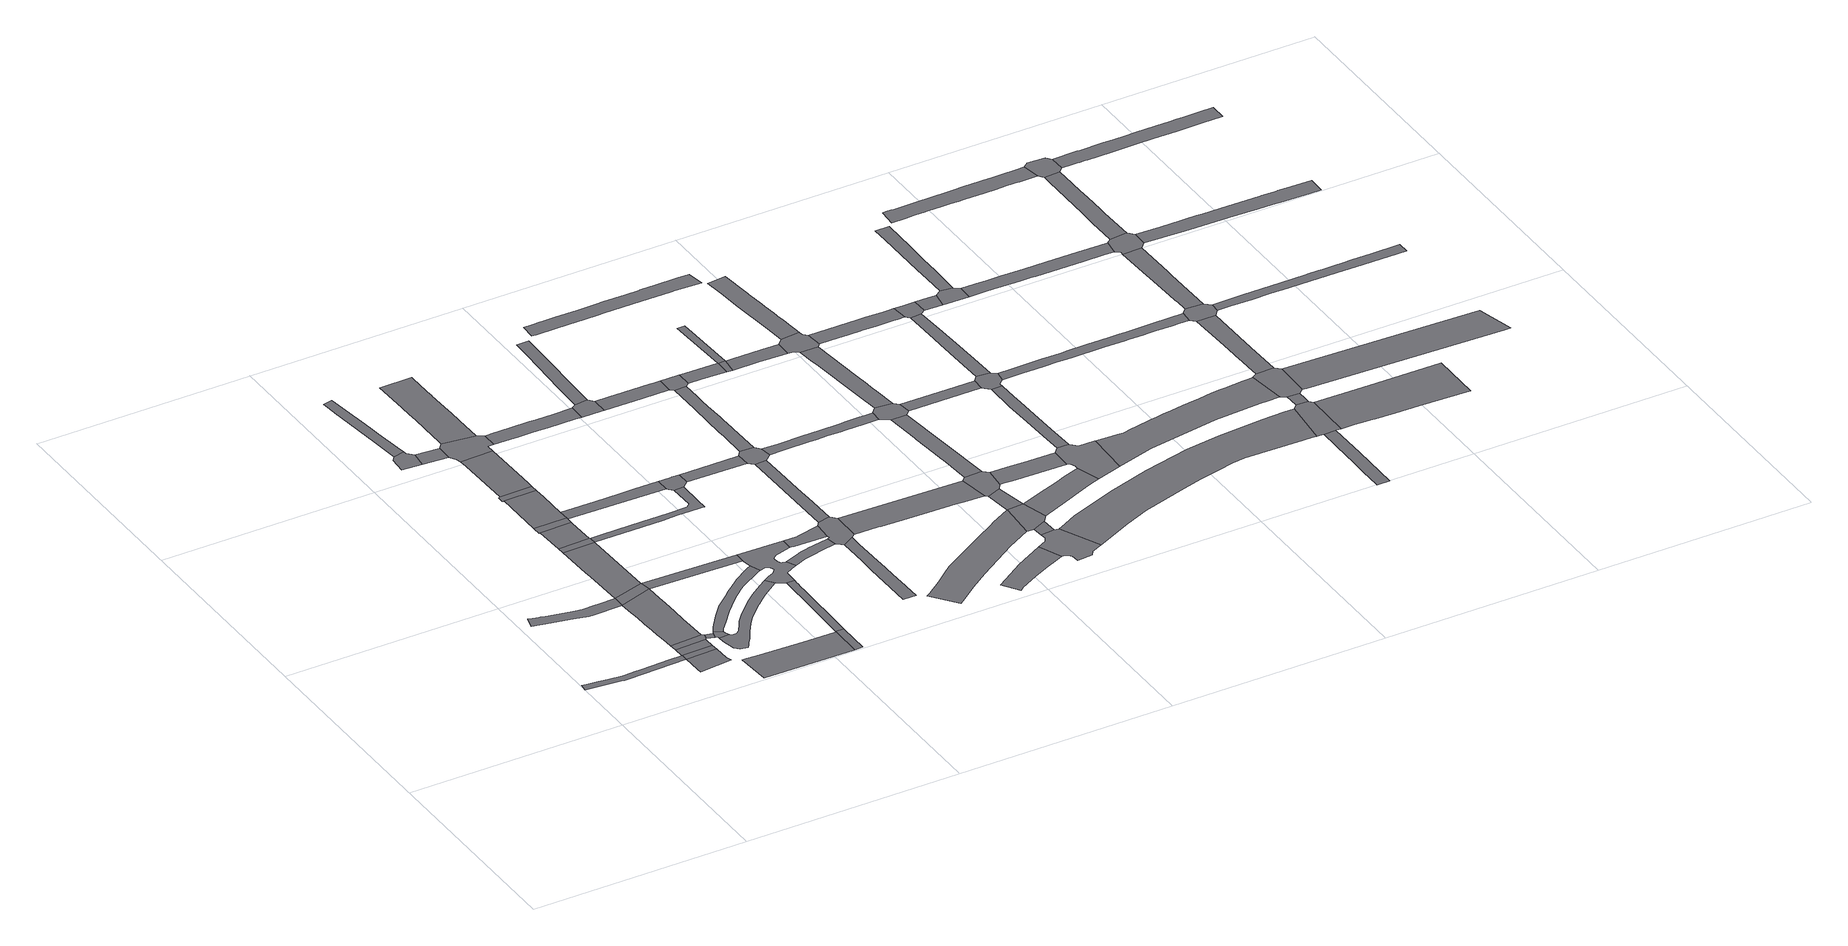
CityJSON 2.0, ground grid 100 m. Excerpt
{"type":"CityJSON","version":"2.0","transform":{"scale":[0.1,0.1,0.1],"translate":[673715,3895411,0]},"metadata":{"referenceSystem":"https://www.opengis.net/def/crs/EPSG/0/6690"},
"CityObjects":{
"road1":{"type":"Road","attributes":{"function":"9","usage":"9","RoadStructureAttribute.widthType":"4","RoadStructureAttribute.width":3.21,"RoadStructureAttribute.sectionType":"1"},"geometry":[{"type":"MultiSurface","lod":"1","boundaries":[[[0,1,2,3,4,5,6,7,8,9,10,11,12,13,14,15,16]]]}]},
"road2":{"type":"Road","attributes":{"function":"9","usage":"9","RoadStructureAttribute.widthType":"3","RoadStructureAttribute.width":5.55,"RoadStructureAttribute.sectionType":"1"},"geometry":[{"type":"MultiSurface","lod":"1","boundaries":[[[17,18,19,20,21,22,23,24,25,26,27,28,29,30,31,32,33]]]}]},
"road3":{"type":"Road","attributes":{"function":"9","usage":"9","RoadStructureAttribute.widthType":"1","RoadStructureAttribute.width":17.13,"RoadStructureAttribute.sectionType":"1"},"geometry":[{"type":"MultiSurface","lod":"1","boundaries":[[[34,35,36,37,38,39,4]]]}]},
"road4":{"type":"Road","attributes":{"function":"9","usage":"9","RoadStructureAttribute.widthType":"9","RoadStructureAttribute.width":-9999,"RoadStructureAttribute.sectionType":"9"},"geometry":[{"type":"MultiSurface","lod":"1","boundaries":[[[5,4,39,40]]]}]},
"road5":{"type":"Road","attributes":{"function":"9","usage":"9","RoadStructureAttribute.widthType":"1","RoadStructureAttribute.width":17.13,"RoadStructureAttribute.sectionType":"1"},"geometry":[{"type":"MultiSurface","lod":"1","boundaries":[[[41,42,5,40,43]]]}]},
"road6":{"type":"Road","attributes":{"function":"9","usage":"9","RoadStructureAttribute.widthType":"9","RoadStructureAttribute.width":-9999,"RoadStructureAttribute.sectionType":"9"},"geometry":[{"type":"MultiSurface","lod":"1","boundaries":[[[44,45,46,47,41,43]]]}]},
"road7":{"type":"Road","attributes":{"function":"9","usage":"9","RoadStructureAttribute.widthType":"1","RoadStructureAttribute.width":17.13,"RoadStructureAttribute.sectionType":"1"},"geometry":[{"type":"MultiSurface","lod":"1","boundaries":[[[46,48,49,50,51,52,53,23,54,55,56,57,58,59,47]]]}]},
"road8":{"type":"Road","attributes":{"function":"9","usage":"9","RoadStructureAttribute.widthType":"4","RoadStructureAttribute.width":1.69,"RoadStructureAttribute.sectionType":"1"},"geometry":[{"type":"MultiSurface","lod":"1","boundaries":[[[45,44,60,61]]]}]},
"road9":{"type":"Road","attributes":{"function":"9","usage":"9","RoadStructureAttribute.widthType":"9","RoadStructureAttribute.width":-9999,"RoadStructureAttribute.sectionType":"9"},"geometry":[{"type":"MultiSurface","lod":"1","boundaries":[[[24,23,53,62]]]}]},
"road10":{"type":"Road","attributes":{"function":"9","usage":"9","RoadStructureAttribute.widthType":"9","RoadStructureAttribute.width":-9999,"RoadStructureAttribute.sectionType":"9"},"geometry":[{"type":"MultiSurface","lod":"1","boundaries":[[[60,63,64,65,66,67,68,61]]]}]},
"road11":{"type":"Road","attributes":{"function":"9","usage":"9","RoadStructureAttribute.widthType":"1","RoadStructureAttribute.width":17.13,"RoadStructureAttribute.sectionType":"1"},"geometry":[{"type":"MultiSurface","lod":"1","boundaries":[[[69,70,24,62,71,72,73,74]]]}]},
"road12":{"type":"Road","attributes":{"function":"9","usage":"9","RoadStructureAttribute.widthType":"9","RoadStructureAttribute.width":-9999,"RoadStructureAttribute.sectionType":"9"},"geometry":[{"type":"MultiSurface","lod":"1","boundaries":[[[75,76,77,78,79,80,81]]]}]},
"road13":{"type":"Road","attributes":{"function":"9","usage":"9","RoadStructureAttribute.widthType":"9","RoadStructureAttribute.width":-9999,"RoadStructureAttribute.sectionType":"9"},"geometry":[{"type":"MultiSurface","lod":"1","boundaries":[[[73,82,83,84,85,74]]]}]},
"road14":{"type":"Road","attributes":{"function":"9","usage":"9","RoadStructureAttribute.widthType":"1","RoadStructureAttribute.width":17.13,"RoadStructureAttribute.sectionType":"1"},"geometry":[{"type":"MultiSurface","lod":"1","boundaries":[[[85,84,86,87,88]]]}]},
"road15":{"type":"Road","attributes":{"function":"9","usage":"9","RoadStructureAttribute.widthType":"2","RoadStructureAttribute.width":11.83,"RoadStructureAttribute.sectionType":"1"},"geometry":[{"type":"MultiSurface","lod":"1","boundaries":[[[89,90,91,92,93,94,95,96]]]}]},
"road16":{"type":"Road","attributes":{"function":"9","usage":"9","RoadStructureAttribute.widthType":"9","RoadStructureAttribute.width":-9999,"RoadStructureAttribute.sectionType":"9"},"geometry":[{"type":"MultiSurface","lod":"1","boundaries":[[[97,98,99,100,101,88,87,102]]]}]},
"road17":{"type":"Road","attributes":{"function":"9","usage":"9","RoadStructureAttribute.widthType":"3","RoadStructureAttribute.width":4.92,"RoadStructureAttribute.sectionType":"1"},"geometry":[{"type":"MultiSurface","lod":"1","boundaries":[[[103,104,105,106,107,108,109,110,111,112,80,79]]]}]},
"road18":{"type":"Road","attributes":{"function":"9","usage":"9","RoadStructureAttribute.widthType":"2","RoadStructureAttribute.width":7.12,"RoadStructureAttribute.sectionType":"1"},"geometry":[{"type":"MultiSurface","lod":"1","boundaries":[[[113,77,76,114]]]}]},
"road19":{"type":"Road","attributes":{"function":"9","usage":"9","RoadStructureAttribute.widthType":"1","RoadStructureAttribute.width":17.13,"RoadStructureAttribute.sectionType":"1"},"geometry":[{"type":"MultiSurface","lod":"1","boundaries":[[[98,97,115,116,117,118,119]]]}]},
"road20":{"type":"Road","attributes":{"function":"9","usage":"9","RoadStructureAttribute.widthType":"2","RoadStructureAttribute.width":8.32,"RoadStructureAttribute.sectionType":"1"},"geometry":[{"type":"MultiSurface","lod":"1","boundaries":[[[120,121,122,123,124,125,126,127,128,129,130,65,64,131,132,133,134,135,136,137,138,139,140,141,142,143,144,145,146,147,148,149,150]]]}]},
"road21":{"type":"Road","attributes":{"function":"9","usage":"9","RoadStructureAttribute.widthType":"9","RoadStructureAttribute.width":-9999,"RoadStructureAttribute.sectionType":"9"},"geometry":[{"type":"MultiSurface","lod":"1","boundaries":[[[151,152,153,154,118,117,155]]]}]},
"road22":{"type":"Road","attributes":{"function":"9","usage":"9","RoadStructureAttribute.widthType":"2","RoadStructureAttribute.width":8.32,"RoadStructureAttribute.sectionType":"1"},"geometry":[{"type":"MultiSurface","lod":"1","boundaries":[[[67,156,157,158,159,160,161,162,163,164,165,166,167,168,169,170,171,172,173,174,175,176,177,178,179,68]]]}]},
"road23":{"type":"Road","attributes":{"function":"9","usage":"9","RoadStructureAttribute.widthType":"1","RoadStructureAttribute.width":17.13,"RoadStructureAttribute.sectionType":"1"},"geometry":[{"type":"MultiSurface","lod":"1","boundaries":[[[180,181,182,183,184,151,155]]]}]},
"road24":{"type":"Road","attributes":{"function":"9","usage":"9","RoadStructureAttribute.widthType":"3","RoadStructureAttribute.width":5.23,"RoadStructureAttribute.sectionType":"1"},"geometry":[{"type":"MultiSurface","lod":"1","boundaries":[[[185,62,53,186,187]]]}]},
"road25":{"type":"Road","attributes":{"function":"9","usage":"9","RoadStructureAttribute.widthType":"9","RoadStructureAttribute.width":-9999,"RoadStructureAttribute.sectionType":"9"},"geometry":[{"type":"MultiSurface","lod":"1","boundaries":[[[188,183,182,189,190,191,192,193,113,114]]]}]},
"road26":{"type":"Road","attributes":{"function":"9","usage":"9","RoadStructureAttribute.widthType":"9","RoadStructureAttribute.width":-9999,"RoadStructureAttribute.sectionType":"9"},"geometry":[{"type":"MultiSurface","lod":"1","boundaries":[[[90,89,194,195,196,197]]]}]},
"road27":{"type":"Road","attributes":{"function":"9","usage":"9","RoadStructureAttribute.widthType":"1","RoadStructureAttribute.width":17.13,"RoadStructureAttribute.sectionType":"1"},"geometry":[{"type":"MultiSurface","lod":"1","boundaries":[[[192,198,199,200,201,202,203,204,205,206,207,208,209,210,211,212,213,214,215,216,193]]]}]},
"road28":{"type":"Road","attributes":{"function":"9","usage":"9","RoadStructureAttribute.widthType":"4","RoadStructureAttribute.width":3.59,"RoadStructureAttribute.sectionType":"1"},"geometry":[{"type":"MultiSurface","lod":"1","boundaries":[[[217,218,219,220,221,222,223,224,225,226,227,196,195]]]}]},
"road29":{"type":"Road","attributes":{"function":"9","usage":"9","RoadStructureAttribute.widthType":"4","RoadStructureAttribute.width":3.44,"RoadStructureAttribute.sectionType":"1"},"geometry":[{"type":"MultiSurface","lod":"1","boundaries":[[[73,228,229,230,231,232,233,234,235,236,237,238,239,240,241,242,243,244,245,246,247,82]]]}]},
"road30":{"type":"Road","attributes":{"function":"9","usage":"9","RoadStructureAttribute.widthType":"3","RoadStructureAttribute.width":5,"RoadStructureAttribute.sectionType":"1"},"geometry":[{"type":"MultiSurface","lod":"1","boundaries":[[[248,249,250,251,252,115,97,102]]]}]},
"road31":{"type":"Road","attributes":{"function":"9","usage":"9","RoadStructureAttribute.widthType":"9","RoadStructureAttribute.width":-9999,"RoadStructureAttribute.sectionType":"9"},"geometry":[{"type":"MultiSurface","lod":"1","boundaries":[[[253,254,255,256,257,258,259,260,185,187,261,166,165,262,263,264,265,266,267,268,150,149,224,223,269,270,271,272]]]}]},
"road32":{"type":"Road","attributes":{"function":"9","usage":"9","RoadStructureAttribute.widthType":"2","RoadStructureAttribute.width":7.63,"RoadStructureAttribute.sectionType":"1"},"geometry":[{"type":"MultiSurface","lod":"1","boundaries":[[[190,273,274,275,276,277,278,279,280,281,282,283,284,285,286,287,191]]]}]},
"road33":{"type":"Road","attributes":{"function":"9","usage":"9","RoadStructureAttribute.widthType":"9","RoadStructureAttribute.width":-9999,"RoadStructureAttribute.sectionType":"9"},"geometry":[{"type":"MultiSurface","lod":"1","boundaries":[[[288,289,290,249,248,238,237,291]]]}]},
"road34":{"type":"Road","attributes":{"function":"9","usage":"9","RoadStructureAttribute.widthType":"2","RoadStructureAttribute.width":8.32,"RoadStructureAttribute.sectionType":"1"},"geometry":[{"type":"MultiSurface","lod":"1","boundaries":[[[292,293,294,295,296,297,298,253,272,299,300,301,302,303,304,305,306]]]}]},
"road35":{"type":"Road","attributes":{"function":"9","usage":"9","RoadStructureAttribute.widthType":"2","RoadStructureAttribute.width":8.32,"RoadStructureAttribute.sectionType":"1"},"geometry":[{"type":"MultiSurface","lod":"1","boundaries":[[[307,308,309,260,259,310,311,312,313]]]}]},
"road36":{"type":"Road","attributes":{"function":"9","usage":"9","RoadStructureAttribute.widthType":"3","RoadStructureAttribute.width":5.16,"RoadStructureAttribute.sectionType":"1"},"geometry":[{"type":"MultiSurface","lod":"1","boundaries":[[[314,315,316,317,318,319,320,321,322,323,324,325,326,327,328,329,330]]]}]},
"road37":{"type":"Road","attributes":{"function":"9","usage":"9","RoadStructureAttribute.widthType":"9","RoadStructureAttribute.width":-9999,"RoadStructureAttribute.sectionType":"9"},"geometry":[{"type":"MultiSurface","lod":"1","boundaries":[[[331,280,279,332,333,334,335]]]}]},
"road38":{"type":"Road","attributes":{"function":"9","usage":"9","RoadStructureAttribute.widthType":"3","RoadStructureAttribute.width":5,"RoadStructureAttribute.sectionType":"1"},"geometry":[{"type":"MultiSurface","lod":"1","boundaries":[[[336,337,288,291,338]]]}]},
"road39":{"type":"Road","attributes":{"function":"9","usage":"9","RoadStructureAttribute.widthType":"9","RoadStructureAttribute.width":-9999,"RoadStructureAttribute.sectionType":"9"},"geometry":[{"type":"MultiSurface","lod":"1","boundaries":[[[307,313,339,292,306,340,323,322,341,342,343,344,345]]]}]},
"road40":{"type":"Road","attributes":{"function":"9","usage":"9","RoadStructureAttribute.widthType":"3","RoadStructureAttribute.width":5.22,"RoadStructureAttribute.sectionType":"1"},"geometry":[{"type":"MultiSurface","lod":"1","boundaries":[[[346,347,331,335,348,349,350,351,352,353,354,355]]]}]},
"road41":{"type":"Road","attributes":{"function":"9","usage":"9","RoadStructureAttribute.widthType":"3","RoadStructureAttribute.width":5.29,"RoadStructureAttribute.sectionType":"1"},"geometry":[{"type":"MultiSurface","lod":"1","boundaries":[[[344,356,357,358,359,360,345]]]}]},
"road42":{"type":"Road","attributes":{"function":"9","usage":"9","RoadStructureAttribute.widthType":"2","RoadStructureAttribute.width":7.63,"RoadStructureAttribute.sectionType":"1"},"geometry":[{"type":"MultiSurface","lod":"1","boundaries":[[[333,361,362,363,364,365,366,367,368,334]]]}]},
"road43":{"type":"Road","attributes":{"function":"9","usage":"9","RoadStructureAttribute.widthType":"9","RoadStructureAttribute.width":-9999,"RoadStructureAttribute.sectionType":"9"},"geometry":[{"type":"MultiSurface","lod":"1","boundaries":[[[360,359,369,370,371,372,336,338]]]}]},
"road44":{"type":"Road","attributes":{"function":"9","usage":"9","RoadStructureAttribute.widthType":"2","RoadStructureAttribute.width":14.82,"RoadStructureAttribute.sectionType":"1"},"geometry":[{"type":"MultiSurface","lod":"1","boundaries":[[[373,374,375,376,377,378,379,380,381,382,383,384,385,386,387,388,389,390,391,392]]]}]},
"road45":{"type":"Road","attributes":{"function":"9","usage":"9","RoadStructureAttribute.widthType":"3","RoadStructureAttribute.width":5.29,"RoadStructureAttribute.sectionType":"1"},"geometry":[{"type":"MultiSurface","lod":"1","boundaries":[[[393,394,395,396,397,398,372,371,399,400,401,402,403,404,405,406]]]}]},
"road46":{"type":"Road","attributes":{"function":"9","usage":"9","RoadStructureAttribute.widthType":"1","RoadStructureAttribute.width":17.84,"RoadStructureAttribute.sectionType":"1"},"geometry":[{"type":"MultiSurface","lod":"1","boundaries":[[[407,408,409,410,411,412,413,414,415,416]]]}]},
"road47":{"type":"Road","attributes":{"function":"9","usage":"9","RoadStructureAttribute.widthType":"2","RoadStructureAttribute.width":8.32,"RoadStructureAttribute.sectionType":"1"},"geometry":[{"type":"MultiSurface","lod":"1","boundaries":[[[342,417,418,419,420,421,422,423,424,425,343]]]}]},
"road48":{"type":"Road","attributes":{"function":"9","usage":"9","RoadStructureAttribute.widthType":"9","RoadStructureAttribute.width":-9999,"RoadStructureAttribute.sectionType":"9"},"geometry":[{"type":"MultiSurface","lod":"1","boundaries":[[[426,427,363,362,393,406]]]}]},
"road49":{"type":"Road","attributes":{"function":"9","usage":"9","RoadStructureAttribute.widthType":"3","RoadStructureAttribute.width":4.75,"RoadStructureAttribute.sectionType":"1"},"geometry":[{"type":"MultiSurface","lod":"1","boundaries":[[[428,429,430,431,432,433,434,435,436,370,369,437,438,439,440,441,442,443,444]]]}]},
"road50":{"type":"Road","attributes":{"function":"9","usage":"9","RoadStructureAttribute.widthType":"2","RoadStructureAttribute.width":7.63,"RoadStructureAttribute.sectionType":"1"},"geometry":[{"type":"MultiSurface","lod":"1","boundaries":[[[445,446,427,426,447,448,449,450]]]}]},
"road51":{"type":"Road","attributes":{"function":"9","usage":"9","RoadStructureAttribute.widthType":"9","RoadStructureAttribute.width":-9999,"RoadStructureAttribute.sectionType":"9"},"geometry":[{"type":"MultiSurface","lod":"1","boundaries":[[[451,452,453,454,455,456,457,458,416,415,459,460,461,462]]]}]},
"road52":{"type":"Road","attributes":{"function":"9","usage":"9","RoadStructureAttribute.widthType":"3","RoadStructureAttribute.width":4.19,"RoadStructureAttribute.sectionType":"1"},"geometry":[{"type":"MultiSurface","lod":"1","boundaries":[[[455,463,464,465,456]]]}]},
"road53":{"type":"Road","attributes":{"function":"9","usage":"9","RoadStructureAttribute.widthType":"9","RoadStructureAttribute.width":-9999,"RoadStructureAttribute.sectionType":"9"},"geometry":[{"type":"MultiSurface","lod":"1","boundaries":[[[449,466,467,450]]]}]},
"road54":{"type":"Road","attributes":{"function":"9","usage":"9","RoadStructureAttribute.widthType":"2","RoadStructureAttribute.width":7.25,"RoadStructureAttribute.sectionType":"1"},"geometry":[{"type":"MultiSurface","lod":"1","boundaries":[[[468,469,470,471,472,473,474,475,476,477,478,479,480,481,482,483,484,485,486,487,488,489,490,491,492,493,494,495]]]}]},
"road55":{"type":"Road","attributes":{"function":"9","usage":"9","RoadStructureAttribute.widthType":"9","RoadStructureAttribute.width":-9999,"RoadStructureAttribute.sectionType":"9"},"geometry":[{"type":"MultiSurface","lod":"1","boundaries":[[[378,465,464,496,497,379]]]}]},
"road56":{"type":"Road","attributes":{"function":"9","usage":"9","RoadStructureAttribute.widthType":"4","RoadStructureAttribute.width":3.3,"RoadStructureAttribute.sectionType":"1"},"geometry":[{"type":"MultiSurface","lod":"1","boundaries":[[[467,498,499,500,450]]]}]},
"road57":{"type":"Road","attributes":{"function":"9","usage":"9","RoadStructureAttribute.widthType":"2","RoadStructureAttribute.width":6.5,"RoadStructureAttribute.sectionType":"1"},"geometry":[{"type":"MultiSurface","lod":"1","boundaries":[[[497,501,502,503,379]]]}]},
"road58":{"type":"Road","attributes":{"function":"9","usage":"9","RoadStructureAttribute.widthType":"9","RoadStructureAttribute.width":-9999,"RoadStructureAttribute.sectionType":"9"},"geometry":[{"type":"MultiSurface","lod":"1","boundaries":[[[425,424,503,502,504,505,506,507]]]}]},
"road59":{"type":"Road","attributes":{"function":"9","usage":"9","RoadStructureAttribute.widthType":"2","RoadStructureAttribute.width":7.63,"RoadStructureAttribute.sectionType":"1"},"geometry":[{"type":"MultiSurface","lod":"1","boundaries":[[[467,466,508,509,510,511,512,513,514]]]}]},
"road60":{"type":"Road","attributes":{"function":"9","usage":"9","RoadStructureAttribute.widthType":"2","RoadStructureAttribute.width":7.72,"RoadStructureAttribute.sectionType":"1"},"geometry":[{"type":"MultiSurface","lod":"1","boundaries":[[[506,515,516,517,518,519,520,521,507]]]}]},
"road61":{"type":"Road","attributes":{"function":"9","usage":"9","RoadStructureAttribute.widthType":"9","RoadStructureAttribute.width":-9999,"RoadStructureAttribute.sectionType":"9"},"geometry":[{"type":"MultiSurface","lod":"1","boundaries":[[[522,523,524,525,526,428,444,516,515]]]}]},
"road62":{"type":"Road","attributes":{"function":"9","usage":"9","RoadStructureAttribute.widthType":"2","RoadStructureAttribute.width":14.82,"RoadStructureAttribute.sectionType":"1"},"geometry":[{"type":"MultiSurface","lod":"1","boundaries":[[[527,528,529,530,531,532,533,534,535,536,537,497,496]]]}]},
"road63":{"type":"Road","attributes":{"function":"9","usage":"9","RoadStructureAttribute.widthType":"2","RoadStructureAttribute.width":7.72,"RoadStructureAttribute.sectionType":"1"},"geometry":[{"type":"MultiSurface","lod":"1","boundaries":[[[538,539,540,541,542,525,524,543,544,545,546,547,548]]]}]},
"road64":{"type":"Road","attributes":{"function":"9","usage":"9","RoadStructureAttribute.widthType":"2","RoadStructureAttribute.width":8.32,"RoadStructureAttribute.sectionType":"1"},"geometry":[{"type":"MultiSurface","lod":"1","boundaries":[[[549,550,551,552,553,505,504,554,555,556,557]]]}]},
"road65":{"type":"Road","attributes":{"function":"9","usage":"9","RoadStructureAttribute.widthType":"9","RoadStructureAttribute.width":-9999,"RoadStructureAttribute.sectionType":"9"},"geometry":[{"type":"MultiSurface","lod":"1","boundaries":[[[558,559,560,511,510,561,548,547,562,563]]]}]},
"road66":{"type":"Road","attributes":{"function":"9","usage":"9","RoadStructureAttribute.widthType":"2","RoadStructureAttribute.width":8.29,"RoadStructureAttribute.sectionType":"1"},"geometry":[{"type":"MultiSurface","lod":"1","boundaries":[[[564,565,566,567,560,559,568,569,570,571,572,573,574,575,576,577,578]]]}]},
"road67":{"type":"Road","attributes":{"function":"9","usage":"9","RoadStructureAttribute.widthType":"3","RoadStructureAttribute.width":4.58,"RoadStructureAttribute.sectionType":"1"},"geometry":[{"type":"MultiSurface","lod":"1","boundaries":[[[579,580,523,522,581]]]}]},
"road68":{"type":"Road","attributes":{"function":"9","usage":"9","RoadStructureAttribute.widthType":"9","RoadStructureAttribute.width":-9999,"RoadStructureAttribute.sectionType":"9"},"geometry":[{"type":"MultiSurface","lod":"1","boundaries":[[[556,582,583,530,529,584,585,586,587,588,589,557]]]}]},
"road69":{"type":"Road","attributes":{"function":"9","usage":"9","RoadStructureAttribute.widthType":"3","RoadStructureAttribute.width":5.38,"RoadStructureAttribute.sectionType":"1"},"geometry":[{"type":"MultiSurface","lod":"1","boundaries":[[[590,591,592,593,589,588,594,595,596,597,598]]]}]},
"road70":{"type":"Road","attributes":{"function":"9","usage":"9","RoadStructureAttribute.widthType":"2","RoadStructureAttribute.width":7.63,"RoadStructureAttribute.sectionType":"1"},"geometry":[{"type":"MultiSurface","lod":"1","boundaries":[[[562,599,600,601,602,603,604,605,606,607,608,609,610,611,612,563]]]}]},
"road71":{"type":"Road","attributes":{"function":"9","usage":"9","RoadStructureAttribute.widthType":"9","RoadStructureAttribute.width":-9999,"RoadStructureAttribute.sectionType":"9"},"geometry":[{"type":"MultiSurface","lod":"1","boundaries":[[[590,598,613,614,615,616,617,579,581]]]}]},
"road72":{"type":"Road","attributes":{"function":"9","usage":"9","RoadStructureAttribute.widthType":"1","RoadStructureAttribute.width":17.84,"RoadStructureAttribute.sectionType":"1"},"geometry":[{"type":"MultiSurface","lod":"1","boundaries":[[[453,618,619,620,621,622,623,624,625,626,627,628,629,630,631,632,633,634,635,636,454]]]}]},
"road73":{"type":"Road","attributes":{"function":"9","usage":"9","RoadStructureAttribute.widthType":"3","RoadStructureAttribute.width":5.38,"RoadStructureAttribute.sectionType":"1"},"geometry":[{"type":"MultiSurface","lod":"1","boundaries":[[[637,638,639,640,641,642,643,644,645,617,616]]]}]},
"road74":{"type":"Road","attributes":{"function":"9","usage":"9","RoadStructureAttribute.widthType":"9","RoadStructureAttribute.width":-9999,"RoadStructureAttribute.sectionType":"9"},"geometry":[{"type":"MultiSurface","lod":"1","boundaries":[[[607,642,641,646,647,648,608]]]}]},
"road75":{"type":"Road","attributes":{"function":"9","usage":"9","RoadStructureAttribute.widthType":"2","RoadStructureAttribute.width":7.63,"RoadStructureAttribute.sectionType":"1"},"geometry":[{"type":"MultiSurface","lod":"1","boundaries":[[[649,650,651,647,646]]]}]},
"road76":{"type":"Road","attributes":{"function":"9","usage":"9","RoadStructureAttribute.widthType":"2","RoadStructureAttribute.width":14.82,"RoadStructureAttribute.sectionType":"1"},"geometry":[{"type":"MultiSurface","lod":"1","boundaries":[[[652,653,654,655,656,657,658,659,660,661,662,663,664,665,666,667,668,669,585,584,670,671,672,673,674,675,676]]]}]},
"road77":{"type":"Road","attributes":{"function":"9","usage":"9","RoadStructureAttribute.widthType":"9","RoadStructureAttribute.width":-9999,"RoadStructureAttribute.sectionType":"9"},"geometry":[{"type":"MultiSurface","lod":"1","boundaries":[[[677,678,679,650,649,680]]]}]},
"road78":{"type":"Road","attributes":{"function":"9","usage":"9","RoadStructureAttribute.widthType":"3","RoadStructureAttribute.width":5.64,"RoadStructureAttribute.sectionType":"1"},"geometry":[{"type":"MultiSurface","lod":"1","boundaries":[[[681,682,683,684,685,686,687,688,689,690,691,692,693,694,695,679,678]]]}]},
"road79":{"type":"Road","attributes":{"function":"9","usage":"9","RoadStructureAttribute.widthType":"3","RoadStructureAttribute.width":4.99,"RoadStructureAttribute.sectionType":"1"},"geometry":[{"type":"MultiSurface","lod":"1","boundaries":[[[696,697,698,699,700,701,702,703,704,705,706,707,708,709,710,615,614,711,712,713,714,715,716,717,718,719,720,721,722,723,724,725,726]]]}]},
"road80":{"type":"Road","attributes":{"function":"9","usage":"9","RoadStructureAttribute.widthType":"3","RoadStructureAttribute.width":5.14,"RoadStructureAttribute.sectionType":"1"},"geometry":[{"type":"MultiSurface","lod":"1","boundaries":[[[727,728,729,730,731,732,733,734,735]]]}]},
"road81":{"type":"Road","attributes":{"function":"9","usage":"9","RoadStructureAttribute.widthType":"9","RoadStructureAttribute.width":-9999,"RoadStructureAttribute.sectionType":"9"},"geometry":[{"type":"MultiSurface","lod":"1","boundaries":[[[736,737,738,739,628,627,740,729,728,741]]]}]},
"road82":{"type":"Road","attributes":{"function":"9","usage":"9","RoadStructureAttribute.widthType":"2","RoadStructureAttribute.width":7.63,"RoadStructureAttribute.sectionType":"1"},"geometry":[{"type":"MultiSurface","lod":"1","boundaries":[[[742,743,744,745,746,747,748,749,750,677,680,751,752,753,754,755,756,757,758,759,760,761]]]}]},
"road83":{"type":"Road","attributes":{"function":"9","usage":"9","RoadStructureAttribute.widthType":"4","RoadStructureAttribute.width":3.82,"RoadStructureAttribute.sectionType":"1"},"geometry":[{"type":"MultiSurface","lod":"1","boundaries":[[[739,738,762,763,764]]]}]},
"road84":{"type":"Road","attributes":{"function":"9","usage":"9","RoadStructureAttribute.widthType":"9","RoadStructureAttribute.width":-9999,"RoadStructureAttribute.sectionType":"9"},"geometry":[{"type":"MultiSurface","lod":"1","boundaries":[[[764,763,765,766,767,768,652,676]]]}]},
"road85":{"type":"Road","attributes":{"function":"9","usage":"9","RoadStructureAttribute.widthType":"2","RoadStructureAttribute.width":7.93,"RoadStructureAttribute.sectionType":"1"},"geometry":[{"type":"MultiSurface","lod":"1","boundaries":[[[769,770,771,772,773,768,767,774,775,776]]]}]},
"road86":{"type":"Road","attributes":{"function":"9","usage":"9","RoadStructureAttribute.widthType":"2","RoadStructureAttribute.width":7.4,"RoadStructureAttribute.sectionType":"1"},"geometry":[{"type":"MultiSurface","lod":"1","boundaries":[[[777,778,779,780,781,782,783,784,785,786,787,788,789,790,791,792,793,794,795,796,797,798,799,800,801,802,803,804,805,806,807,808]]]}]},
"road87":{"type":"Road","attributes":{"function":"9","usage":"9","RoadStructureAttribute.widthType":"9","RoadStructureAttribute.width":-9999,"RoadStructureAttribute.sectionType":"9"},"geometry":[{"type":"MultiSurface","lod":"1","boundaries":[[[776,775,809,810,811,812,696,726]]]}]},
"road88":{"type":"Road","attributes":{"function":"9","usage":"9","RoadStructureAttribute.widthType":"1","RoadStructureAttribute.width":17.84,"RoadStructureAttribute.sectionType":"1"},"geometry":[{"type":"MultiSurface","lod":"1","boundaries":[[[813,814,737,736,815,816,817,818,819,820,821,822]]]}]},
"road89":{"type":"Road","attributes":{"function":"9","usage":"9","RoadStructureAttribute.widthType":"2","RoadStructureAttribute.width":7.93,"RoadStructureAttribute.sectionType":"1"},"geometry":[{"type":"MultiSurface","lod":"1","boundaries":[[[823,824,825,826,827,828,829,830,831,832,812,811]]]}]},
"road90":{"type":"Road","attributes":{"function":"9","usage":"9","RoadStructureAttribute.widthType":"9","RoadStructureAttribute.width":-9999,"RoadStructureAttribute.sectionType":"9"},"geometry":[{"type":"MultiSurface","lod":"1","boundaries":[[[760,833,827,826,834,835,836,837,761]]]}]},
"road91":{"type":"Road","attributes":{"function":"9","usage":"9","RoadStructureAttribute.widthType":"2","RoadStructureAttribute.width":7.55,"RoadStructureAttribute.sectionType":"1"},"geometry":[{"type":"MultiSurface","lod":"1","boundaries":[[[838,839,840,841,842,843,844,845,846,847,848,849,850,837,836]]]}]},
"road92":{"type":"Road","attributes":{"function":"9","usage":"9","RoadStructureAttribute.widthType":"2","RoadStructureAttribute.width":14.82,"RoadStructureAttribute.sectionType":"1"},"geometry":[{"type":"MultiSurface","lod":"1","boundaries":[[[851,852,853,854,855,766,765]]]}]},
"road93":{"type":"Road","attributes":{"function":"9","usage":"9","RoadStructureAttribute.widthType":"9","RoadStructureAttribute.width":-9999,"RoadStructureAttribute.sectionType":"9"},"geometry":[{"type":"MultiSurface","lod":"1","boundaries":[[[793,792,846,845,856,857,858,859]]]}]},
"road94":{"type":"Road","attributes":{"function":"9","usage":"9","RoadStructureAttribute.widthType":"3","RoadStructureAttribute.width":4.83,"RoadStructureAttribute.sectionType":"1"},"geometry":[{"type":"MultiSurface","lod":"1","boundaries":[[[860,861,862,863,864,865,866,867,868,869,870,871,872,873,874,875,876,877,878,879,880,810,809]]]}]},
"road95":{"type":"Road","attributes":{"function":"9","usage":"9","RoadStructureAttribute.widthType":"2","RoadStructureAttribute.width":7.63,"RoadStructureAttribute.sectionType":"1"},"geometry":[{"type":"MultiSurface","lod":"1","boundaries":[[[881,882,883,884,885,886,887,888,889,890,891,892,893,894,835,834,895,896,897,898,899,900,901,902,903,904,905,906]]]}]},
"road96":{"type":"Road","attributes":{"function":"9","usage":"9","RoadStructureAttribute.widthType":"2","RoadStructureAttribute.width":6.92,"RoadStructureAttribute.sectionType":"1"},"geometry":[{"type":"MultiSurface","lod":"1","boundaries":[[[907,908,909,910,911,912,913,914,915,916,917,918,857,856,919,920,921,922,923,924,925,926,927,928,929,930,931,932,933,934,935,936]]]}]}
},
"vertices":[
[161,284,0],[176,283,0],[198,283,0],[468,291,0],[471,291,0],[470,324,0],[467,324,0],[414,322,0],[277,319,0],[247,318,0],[194,316,0],[177,316,0],[103,324,0],[80,327,0],[27,333,0],[5,336,0],[2,301,0],
[50,818,0],[132,800,0],[155,795,0],[224,780,0],[292,765,0],[308,765,0],[448,769,0],[449,826,0],[374,825,0],[350,824,0],[293,822,0],[254,830,0],[128,857,0],[119,859,0],[112,861,0],[73,872,0],[65,874,0],
[471,288,0],[474,203,0],[475,181,0],[627,197,0],[618,223,0],[616,295,0],
[615,328,0],
[468,372,0],[470,327,0],[613,379,0],
[618,383,0],[626,412,0],[613,416,0],[466,409,0],
[611,506,0],[610,557,0],[609,623,0],[607,695,0],[606,742,0],[604,820,0],[451,701,0],[454,655,0],[456,606,0],[459,546,0],[461,508,0],[463,461,0],
[655,373,0],[663,402,0],
[596,869,0],
[667,370,0],[667,362,0],[713,362,0],[705,380,0],[705,394,0],[668,412,0],
[442,1055,0],[444,1017,0],[596,872,0],[587,1226,0],[587,1229,0],[437,1225,0],
[181,2089,0],[273,2081,0],[283,2156,0],[257,2184,0],[255,2198,0],[203,2186,0],[187,2164,0],
[587,1264,0],[585,1264,0],[582,1264,0],[435,1259,0],
[580,1361,0],[579,1404,0],[431,1401,0],
[1097,9,0],[1098,159,0],[947,164,0],[925,165,0],[728,171,0],[686,172,0],[665,173,0],[675,13,0],
[579,1442,0],[426,1441,0],[426,1440,0],[426,1401,0],[428,1401,0],[579,1433,0],
[250,2243,0],[235,2368,0],[228,2423,0],[221,2481,0],[208,2585,0],[197,2678,0],[152,2666,0],[160,2596,0],[160,2590,0],[189,2322,0],
[395,2147,0],[392,2071,0],
[578,1491,0],[577,1623,0],[576,1680,0],[425,1678,0],[426,1443,0],
[1003,613,0],[945,571,0],[910,542,0],[909,541,0],[890,525,0],[836,470,0],[799,426,0],[789,411,0],[760,365,0],[744,353,0],[724,354,0],[667,330,0],[679,268,0],[698,247,0],[732,241,0],[743,256,0],[751,268,0],[772,296,0],[794,333,0],[814,365,0],[830,387,0],[857,423,0],[887,452,0],[907,471,0],[912,476,0],[919,483,0],[932,494,0],[961,519,0],[988,542,0],[1068,598,0],[1042,638,0],
[425,1713,0],[417,1710,0],[415,1679,0],[422,1678,0],[575,1715,0],
[714,409,0],[746,447,0],[800,511,0],[864,577,0],[884,594,0],[912,618,0],[917,622,0],[943,643,0],[1049,704,0],[1062,709,0],[1045,761,0],[1024,749,0],[1010,740,0],[947,701,0],[928,686,0],[871,640,0],[845,617,0],[800,580,0],[783,564,0],[772,552,0],[736,509,0],[696,457,0],[683,440,0],[671,419,0],
[575,1745,0],[574,1827,0],[571,2022,0],[418,2019,0],[421,1979,0],
[1038,858,0],[789,814,0],[1036,807,0],
[413,2045,0],[571,2064,0],[600,2063,0],[601,2137,0],[570,2154,0],[418,2174,0],
[1135,9,0],[1136,163,0],[1098,164,0],[1098,162,0],
[568,2287,0],[568,2301,0],[567,2344,0],[567,2351,0],[566,2401,0],[566,2407,0],[564,2501,0],[564,2503,0],[563,2541,0],[563,2559,0],[562,2591,0],[561,2660,0],[412,2660,0],[412,2624,0],[414,2483,0],[415,2430,0],[416,2375,0],[417,2240,0],[418,2195,0],
[1136,166,0],[1137,202,0],[1144,492,0],[1144,523,0],[1145,549,0],[1145,557,0],[1146,575,0],[1109,576,0],[1109,555,0],[1108,522,0],[1105,427,0],
[590,1229,0],[717,1230,0],[909,1231,0],[975,1232,0],[1035,1232,0],[1079,1232,0],[1095,1232,0],[1106,1232,0],[1105,1291,0],[1105,1402,0],[1061,1400,0],[1062,1282,0],[1043,1266,0],[953,1265,0],[833,1265,0],[812,1265,0],[790,1265,0],[774,1265,0],[708,1264,0],[649,1264,0],
[1037,1426,0],[1038,1490,0],[925,1490,0],[854,1490,0],[743,1490,0],
[1186,713,0],[1171,716,0],[1165,717,0],[1155,733,0],[1153,759,0],[1173,775,0],[1252,797,0],[1253,853,0],[1044,764,0],[1087,717,0],[1108,711,0],[1116,689,0],[1113,685,0],[1106,677,0],[1095,667,0],[1070,656,0],[1147,625,0],[1149,640,0],[1181,657,0],[1206,668,0],
[677,2062,0],[715,2062,0],[764,2061,0],[810,2061,0],[852,2060,0],[982,2059,0],[1010,2058,0],[1011,2136,0],[913,2136,0],[890,2136,0],[839,2136,0],[811,2136,0],[725,2137,0],[627,2137,0],[616,2137,0],
[1137,1490,0],[1101,1490,0],[1099,1490,0],[1137,1429,0],
[1417,774,0],[1350,764,0],[1315,757,0],[1311,756,0],[1279,747,0],[1263,742,0],[1262,741,0],[1228,677,0],[1242,683,0],[1260,690,0],[1264,692,0],[1306,703,0],[1317,706,0],[1348,712,0],[1425,727,0],
[1430,879,0],[1324,855,0],[1320,852,0],[1268,796,0],[1271,796,0],[1273,796,0],[1424,791,0],
[1515,231,0],[1513,353,0],[1513,375,0],[1510,513,0],[1510,531,0],[1509,576,0],[1508,642,0],[1507,684,0],[1507,734,0],[1455,702,0],[1455,564,0],[1455,553,0],[1455,530,0],[1454,491,0],[1454,483,0],[1454,232,0],[1454,231,0],
[1032,2151,0],[1099,2057,0],[1114,2057,0],[1114,2134,0],[1094,2158,0],
[1416,1489,0],[1290,1489,0],[1416,1424,0],
[1429,780,0],[1444,711,0],[1509,736,0],[1527,751,0],[1528,887,0],[1504,911,0],[1447,900,0],
[1048,2561,0],[1037,2295,0],[1096,2254,0],[1099,2339,0],[1100,2371,0],[1101,2401,0],[1102,2452,0],[1105,2554,0],[1108,2655,0],[1051,2655,0],
[1502,1043,0],[1499,1162,0],[1498,1251,0],[1495,1403,0],[1441,1400,0],
[1294,2055,0],[1419,2054,0],[1420,2130,0],[1392,2130,0],[1374,2131,0],[1255,2132,0],[1248,2132,0],[1186,2133,0],
[1529,1433,0],[1520,1488,0],[1500,1512,0],[1437,1517,0],
[1655,97,0],[1711,140,0],[1744,165,0],[1835,229,0],[2031,356,0],[2143,416,0],[2155,595,0],[2090,560,0],[2062,543,0],[2039,530,0],[1953,479,0],[1917,457,0],[1763,364,0],[1739,349,0],[1708,324,0],[1662,286,0],[1646,273,0],[1569,216,0],[1552,204,0],[1644,88,0],
[1434,2039,0],[1436,1880,0],[1436,1770,0],[1436,1685,0],[1437,1643,0],[1437,1640,0],[1497,1672,0],[1496,1730,0],[1495,1747,0],[1495,1776,0],[1493,1871,0],[1492,1919,0],[1491,1959,0],[1490,2042,0],
[1992,219,0],[1888,150,0],[1851,125,0],[1903,50,0],[1919,63,0],[2007,110,0],[2073,141,0],[2146,174,0],[2172,184,0],[2127,293,0],
[1638,747,0],[1652,747,0],[1713,745,0],[1729,744,0],[1869,739,0],[1998,735,0],[2034,734,0],[2129,730,0],[2107,870,0],
[1508,2057,0],[1509,2129,0],
[2046,1491,0],[2018,1491,0],[1985,1491,0],[1914,1490,0],[1896,1490,0],[1794,1488,0],[1711,1487,0],[1600,1486,0],[1545,1485,0],[1597,1434,0],[1712,1435,0],[1752,1435,0],[1798,1436,0],[1871,1436,0],[1881,1436,0],[1971,1437,0],[2043,1438,0],
[1686,2126,0],[1540,2128,0],[1568,2056,0],[1663,2054,0],[1688,2053,0],[1689,2126,0],
[2284,132,0],[2298,152,0],[2354,179,0],[2266,366,0],[2244,371,0],[2180,364,0],[2183,338,0],[2170,316,0],[2188,183,0],[2200,176,0],[2210,161,0],[2213,125,0],
[2243,395,0],[2241,443,0],[2175,413,0],
[1714,2052,0],[1724,2126,0],
[1159,2680,0],[1246,2680,0],[1310,2680,0],[1387,2680,0],[1451,2680,0],[1470,2680,0],[1648,2680,0],[1791,2680,0],[1810,2680,0],[1932,2676,0],[1920,2756,0],[1871,2756,0],[1756,2755,0],[1703,2755,0],[1688,2755,0],[1680,2755,0],[1678,2755,0],[1628,2755,0],[1619,2755,0],[1520,2755,0],[1479,2754,0],[1393,2754,0],[1293,2754,0],[1237,2754,0],[1219,2754,0],[1187,2753,0],[1142,2753,0],[1138,2680,0],
[2266,476,0],[2233,599,0],
[1713,2435,0],[1678,2434,0],[1689,2129,0],
[2233,602,0],[2206,746,0],[2141,720,0],
[2224,772,0],[2234,871,0],[2209,893,0],[2128,891,0],
[1836,2050,0],[1947,2047,0],[1970,2046,0],[1972,2122,0],[1895,2123,0],[1756,2125,0],[1727,2126,0],
[2157,1408,0],[2084,1407,0],[2099,1244,0],[2100,1233,0],[2110,1116,0],[2116,1052,0],[2117,1045,0],
[2179,1432,0],[2172,1491,0],[2151,1511,0],[2071,1519,0],[2059,1506,0],
[2372,521,0],[2535,588,0],[2592,606,0],[2557,718,0],[2541,712,0],[2521,705,0],[2476,689,0],[2438,674,0],[2397,660,0],[2364,647,0],[2259,609,0],
[2027,1941,0],[2031,1903,0],[2037,1847,0],[2050,1719,0],[2062,1611,0],[2140,1625,0],[2136,1664,0],[2134,1687,0],[2126,1766,0],[2100,2025,0],[2018,2028,0],
[2518,864,0],[2475,865,0],[2390,867,0],[2318,869,0],[2258,871,0],[2244,772,0],[2281,771,0],[2533,763,0],[2536,863,0],
[2091,2139,0],[2089,2160,0],[2000,2151,0],[1997,2046,0],[2115,2043,0],[2110,2121,0],
[1951,2658,0],[1960,2567,0],[1971,2448,0],[1991,2244,0],[2086,2189,0],[2083,2217,0],[2079,2265,0],[2074,2308,0],[2074,2317,0],[2072,2335,0],[2066,2396,0],[2064,2416,0],[2055,2506,0],[2054,2512,0],[2039,2670,0],
[2523,1489,0],[2398,1490,0],[2520,1431,0],
[2545,762,0],[2556,737,0],[2711,644,0],[2720,857,0],[2718,857,0],[2645,860,0],[2614,889,0],[2560,889,0],
[2549,1398,0],[2548,1249,0],[2553,1118,0],[2558,965,0],[2610,1027,0],[2607,1122,0],[2603,1260,0],[2602,1310,0],[2599,1399,0],
[2206,2043,0],[2252,2042,0],[2311,2042,0],[2314,2042,0],[2387,2042,0],[2459,2042,0],[2465,2042,0],[2483,2042,0],[2517,2042,0],[2509,2118,0],[2491,2118,0],[2456,2118,0],[2381,2119,0],[2345,2119,0],
[2599,1417,0],[2623,1440,0],[2631,1489,0],[2608,1508,0],[2544,1514,0],
[2527,260,0],[2640,307,0],[2856,372,0],[2949,396,0],[3047,418,0],[3120,434,0],[3182,443,0],[3451,436,0],[3495,435,0],[3514,434,0],[3538,657,0],[3492,656,0],[3389,652,0],[3174,638,0],[3010,617,0],[2790,563,0],[2587,503,0],[2370,420,0],[2307,387,0],
[2604,1601,0],[2603,1630,0],[2597,1770,0],[2592,1895,0],[2586,2027,0],[2535,2023,0],[2538,1842,0],[2539,1794,0],[2542,1645,0],
[2608,2043,0],[2608,2117,0],[2559,2117,0],
[2695,2042,0],[2708,2116,0],[2674,2116,0],
[3512,944,0],[3492,941,0],[3464,938,0],[3374,932,0],[3346,930,0],[3308,927,0],[3246,917,0],[3208,911,0],[3159,905,0],[3103,897,0],[3059,891,0],[3029,886,0],[3002,881,0],[2916,865,0],[2896,861,0],[2851,852,0],[2825,853,0],[2778,855,0],[2864,686,0],[2889,693,0],[3075,725,0],[3220,745,0],[3439,761,0],[3477,762,0],[3532,763,0],
[2819,2110,0],[2795,2131,0],[2738,2135,0],[2818,2040,0],
[2796,2252,0],[2797,2283,0],[2797,2327,0],[2798,2374,0],[2799,2434,0],[2800,2489,0],[2801,2569,0],[2802,2655,0],[2736,2654,0],[2736,2576,0],[2736,2575,0],[2737,2447,0],[2737,2318,0],[2737,2315,0],[2737,2282,0],
[3507,1495,0],[3439,1495,0],[3360,1494,0],[3275,1494,0],[3240,1493,0],[3199,1493,0],[3172,1493,0],[3112,1492,0],[3059,1492,0],[2957,1491,0],[2933,1491,0],[2903,1491,0],[2840,1491,0],[2760,1490,0],[2704,1490,0],[2715,1440,0],[2777,1440,0],[2829,1440,0],[2883,1440,0],[2908,1440,0],[2955,1440,0],[3090,1440,0],[3105,1440,0],[3199,1440,0],[3218,1440,0],[3288,1439,0],[3314,1439,0],[3342,1439,0],[3422,1439,0],[3454,1439,0],[3502,1439,0],
[3604,243,0],[3604,434,0],[3548,433,0],[3546,248,0],[3546,195,0],[3545,98,0],[3545,63,0],[3545,0,0],[3604,0,0],
[3629,433,0],[3631,659,0],[3615,676,0],[3559,677,0],[3545,433,0],[3607,434,0],
[3445,2102,0],[3444,2102,0],[3368,2103,0],[3219,2105,0],[3116,2106,0],[3068,2107,0],[3006,2108,0],[2943,2108,0],[2888,2109,0],[2833,2040,0],[2895,2039,0],[2933,2039,0],[2949,2038,0],[3059,2037,0],[3107,2036,0],[3128,2036,0],[3351,2033,0],[3446,2032,0],[3494,2031,0],[3505,2101,0],
[3615,709,0],[3615,745,0],[3559,747,0],
[3639,764,0],[3644,938,0],[3619,960,0],[3536,959,0],
[3529,1205,0],[3531,1128,0],[3531,1121,0],[3533,1062,0],[3534,1020,0],[3616,1139,0],[3612,1416,0],[3523,1416,0],
[2881,2673,0],[2916,2674,0],[2927,2674,0],[2959,2674,0],[2982,2674,0],[2992,2674,0],[3053,2674,0],[3104,2674,0],[3139,2674,0],[3165,2674,0],[3255,2674,0],[3315,2674,0],[3368,2675,0],[3421,2675,0],[3425,2675,0],[3510,2675,0],[3496,2760,0],[3462,2759,0],[3456,2759,0],[3398,2759,0],[3333,2758,0],[3332,2758,0],[3211,2757,0],[3157,2757,0],[3033,2756,0],[3018,2756,0],[2967,2755,0],[2875,2755,0],[2870,2755,0],[2846,2755,0],[2828,2754,0],[2823,2673,0],
[3638,1446,0],[3640,1491,0],[3612,1514,0],[3530,1520,0],
[4225,652,0],[3889,654,0],[3692,431,0],[3742,429,0],[3764,428,0],[3784,427,0],[3880,424,0],[3985,420,0],[4221,411,0],[4224,411,0],
[3609,1719,0],[3609,1768,0],[3608,1797,0],[3606,2000,0],[3516,1998,0],[3522,1815,0],[3523,1761,0],[3527,1640,0],[3528,1596,0],[3529,1580,0],
[3516,2014,0],[3631,2027,0],[3632,2100,0],[3608,2126,0],[3526,2118,0],
[3606,2303,0],[3605,2331,0],[3605,2388,0],[3604,2434,0],[3604,2497,0],[3603,2554,0],[3603,2561,0],[3602,2657,0],[3529,2652,0],[3529,2609,0],[3528,2347,0],[3528,2346,0],[3527,2259,0],
[3660,763,0],[4572,734,0],[4600,734,0],[4557,910,0],[3677,938,0],
[3623,2676,0],[3623,2753,0],[3604,2776,0],[3521,2779,0],
[3700,1446,0],[3802,1445,0],[3886,1445,0],[3972,1444,0],[4031,1444,0],[4195,1443,0],[4323,1442,0],[4523,1441,0],[4523,1496,0],[4386,1495,0],[4332,1495,0],[4301,1495,0],[4248,1494,0],[4230,1494,0],[4161,1494,0],[4141,1494,0],[4090,1494,0],[4086,1494,0],[4020,1493,0],[3870,1492,0],[3789,1492,0],
[4454,2088,0],[4361,2089,0],[4297,2090,0],[4295,2090,0],[4265,2091,0],[4222,2091,0],[4217,2092,0],[4029,2094,0],[3947,2095,0],[3919,2096,0],[3876,2096,0],[3841,2097,0],[3758,2098,0],[3751,2098,0],[3823,2022,0],[3868,2021,0],[4020,2017,0],[4026,2017,0],[4105,2015,0],[4159,2013,0],[4190,2012,0],[4227,2011,0],[4278,2010,0],[4285,2010,0],[4400,2007,0],[4452,2006,0],
[4323,2755,0],[4293,2755,0],[4238,2755,0],[4211,2755,0],[4180,2755,0],[4112,2755,0],[4014,2754,0],[3967,2754,0],[3916,2754,0],[3860,2754,0],[3748,2753,0],[3742,2753,0],[3668,2677,0],[3703,2677,0],[3708,2677,0],[3735,2677,0],[3746,2677,0],[3856,2677,0],[3870,2677,0],[3899,2677,0],[3926,2677,0],[3955,2678,0],[3992,2678,0],[4043,2678,0],[4056,2678,0],[4165,2678,0],[4178,2678,0],[4285,2679,0],[4382,2679,0],[4382,2756,0]
]}
